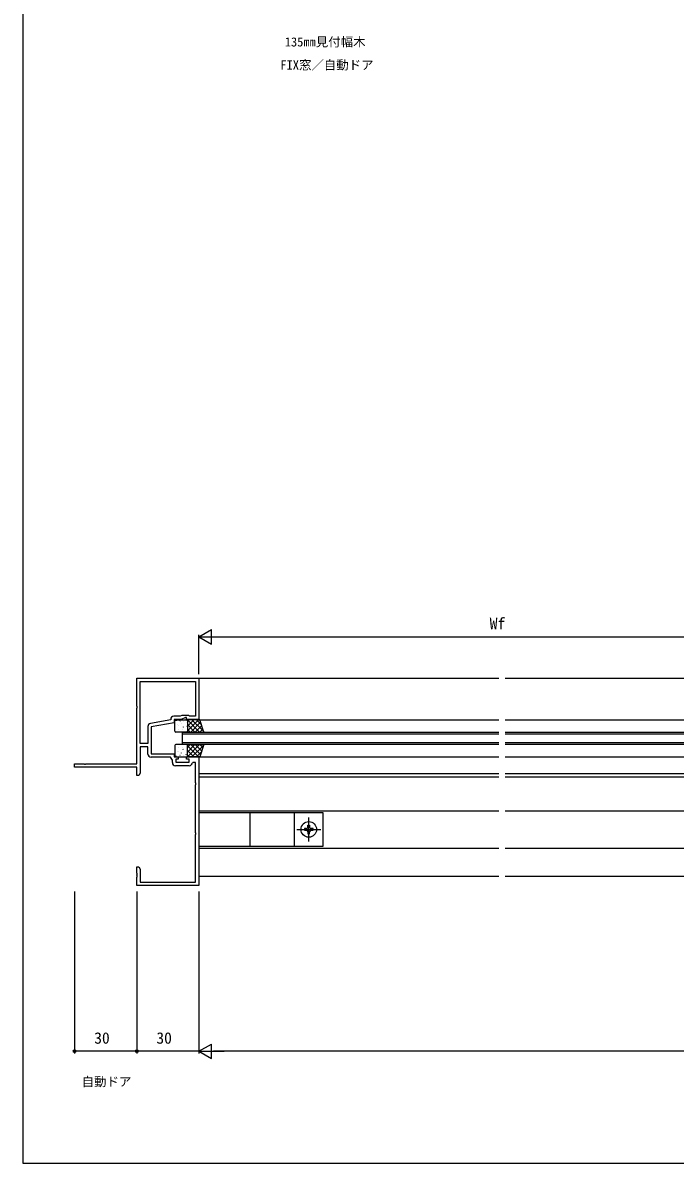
# Model space of a CAD drawing. Units: millimetres, scale not verified. Extents: x -437 to 438, y -681 to 679.
# Drawn here: x -437 to -122, y -681 to -131 of the extents above; entities that cross this region are included whole.
import ezdxf
from ezdxf.enums import TextEntityAlignment as Align

# ---------------------------------------------------------------- set-up
doc = ezdxf.new("R2010")
doc.units = ezdxf.units.MM
doc.header["$LTSCALE"] = 4
for name, color, linetype in [('0-1_USER1', 3, 'Continuous'), ('0-2_YKK_11', 7, 'Continuous'), ('0-3_YKK_12', 2, 'Continuous'), ('0-4_YKK_13', 4, 'Continuous'), ('0-6_YKK_D', 6, 'Continuous'), ('0-7_YKK_ZWAK', 7, 'Continuous')]:
    doc.layers.add(name, color=color, linetype=linetype)
doc.styles.add('ＭＳ ゴシック', font='')
doc.styles.get('ＭＳ ゴシック').set_extended_font_data('MS Gothic')

msp = doc.modelspace()

# ---------------------------------------------------------------- linework, layer by layer
at = {"layer": '0-2_YKK_11'}
msp.add_line((-356.37, -489.43), (-363.03, -489.43), dxfattribs=at)
for points in [[(-376.33, -483.83), (-376.33, -480.33), (-380.07, -480.33), (-380.07, -493.109), (-380.7, -494.2), (-381.7, -494.2), (-381.7, -490.2), (-411.7, -490.2), (-411.7, -488.57), (-407.158, -488.57), (-406.975, -488.69), (-406.425, -488.69), (-406.242, -488.57), (-381.7, -488.57), (-381.7, -461.658), (-381.58, -461.475), (-381.58, -460.925), (-381.7, -460.742), (-381.7, -447.2), (-351.7, -447.2), (-351.7, -467.2), (-357.7, -467.2), (-357.7, -466.2), (-358.2, -466.2), (-360.345, -467.2), (-363.7, -467.2), (-363.7, -468.7), (-374.7, -470.64), (-374.7, -483.7), (-363.7, -483.7), (-363.7, -485.2), (-361.7, -485.2), (-361.7, -486.2), (-362.9, -486.2), (-362.9, -487.8), (-356.5, -487.8), (-356.5, -486.2), (-357.7, -486.2), (-357.7, -485.2), (-351.7, -485.2)], [(-380.07, -478.7), (-380.07, -448.83), (-353.33, -448.83), (-353.33, -465.57), (-356.33, -465.57), (-356.7, -465.2), (-359.912, -465.2), (-360.706, -465.57), (-363.83, -465.57)], [(-365.33, -467.07), (-365.33, -467.332), (-375.09, -469.053)], [(-376.33, -470.531), (-376.33, -478.7), (-380.07, -478.7)], [(-351.7, -485.2), (-351.7, -547.2), (-381.7, -547.2), (-381.7, -543.158), (-381.58, -542.975), (-381.58, -542.425), (-381.7, -542.242), (-381.7, -542.158), (-381.58, -541.975), (-381.58, -541.425), (-381.7, -541.242), (-381.7, -538.2), (-380.7, -538.2), (-380.07, -539.291), (-380.07, -545.57), (-353.33, -545.57), (-353.33, -522.658), (-353.21, -522.475), (-353.21, -521.925), (-353.33, -521.742), (-353.33, -498.658), (-353.21, -498.475), (-353.21, -497.925), (-353.33, -497.742), (-353.33, -487.9), (-354.59, -487.9), (-354.887, -488.155)], [(-364.53, -487.93), (-364.53, -486.715), (-365.5, -485.33), (-374.83, -485.33)]]:
    msp.add_lwpolyline(points, dxfattribs=at)
for centre, start, end in [((-363.83, -467.07), 90.00001, 179.99999), ((-374.83, -470.531), 100.00001, 179.99999), ((-374.83, -483.83), 180.00001, 269.99999), ((-363.03, -487.93), 180.00001, 269.99999), ((-356.37, -487.93), 270, 351.37307)]:
    msp.add_arc(centre, 1.5, start, end, dxfattribs=at)
at = {"layer": '0-3_YKK_12'}
for p, q in [((-351.7, -447.224), (-206.95, -447.224)), ((-203.95, -447.224), (-59.2, -447.224)), ((-351.7, -467.224), (-206.95, -467.224)), ((-203.95, -467.224), (-59.2, -467.224)), ((-359.7, -479.224), (-359.7, -473.224)), ((-359.7, -473.224), (-206.95, -473.224)), ((-206.95, -474.224), (-359.7, -474.224)), ((-359.7, -478.224), (-206.95, -478.224)), ((-203.95, -473.224), (-51.2, -473.224)), ((-51.2, -474.224), (-203.95, -474.224)), ((-203.95, -478.224), (-51.2, -478.224)), ((-206.95, -479.224), (-359.7, -479.224)), ((-51.2, -479.224), (-203.95, -479.224)), ((-351.7, -485.224), (-206.95, -485.224)), ((-203.95, -485.224), (-59.2, -485.224)), ((-351.7, -493.224), (-206.95, -493.224)), ((-351.7, -494.724), (-206.95, -494.724)), ((-203.95, -493.224), (-59.2, -493.224)), ((-203.95, -494.724), (165.55, -494.724)), ((-351.7, -511.224), (-206.95, -511.224)), ((-203.95, -511.224), (-59.199, -511.224)), ((-351.7, -529.224), (-206.95, -529.224)), ((-203.95, -529.224), (-64.699, -529.224)), ((-351.7, -542.724), (-206.95, -542.724)), ((-203.95, -542.724), (165.55, -542.724))]:
    msp.add_line(p, q, dxfattribs=at)
at = {"layer": '0-4_YKK_13'}
for p, q in [((-362.775, -467.224), (-357.775, -467.224)), ((-351.941, -467.224), (-357.275, -472.558)), ((-354.186, -467.224), (-357.275, -470.313)), ((-356.431, -467.224), (-357.275, -468.068)), ((-351.373, -473.224), (-357.275, -467.322)), ((-349.348, -473.004), (-355.128, -467.224)), ((-350.471, -469.636), (-352.883, -467.224)), ((-363.275, -472.724), (-363.275, -467.724)), ((-362.711, -467.668), (-362.735, -467.712)), ((-361.977, -469.693), (-362.001, -469.737)), ((-361.545, -471.77), (-361.569, -471.813)), ((-361.557, -470.007), (-361.565, -470.014)), ((-360.767, -467.86), (-360.855, -467.907)), ((-360.087, -469.102), (-360.111, -469.146)), ((-359.537, -471.793), (-359.545, -471.8)), ((-359.353, -471.127), (-359.377, -471.17)), ((-359.352, -468.032), (-359.36, -468.039)), ((-359.242, -470.75), (-359.33, -470.796)), ((-357.896, -468.459), (-357.92, -468.503)), ((-357.463, -470.535), (-357.487, -470.579)), ((-357.37, -469.851), (-357.377, -469.858)), ((-357.275, -467.724), (-357.275, -472.724)), ((-353.618, -473.224), (-357.275, -469.567)), ((-355.863, -473.224), (-357.275, -471.812)), ((-350.88, -468.409), (-355.696, -473.224)), ((-350.319, -470.093), (-353.451, -473.224)), ((-349.758, -471.776), (-351.205, -473.224)), ((-357.775, -473.224), (-362.775, -473.224)), ((-358.921, -473.203), (-358.932, -473.224)), ((-363.275, -479.724), (-363.275, -484.724)), ((-357.775, -479.224), (-362.775, -479.224)), ((-361.977, -482.755), (-362.001, -482.711)), ((-361.545, -480.679), (-361.569, -480.635)), ((-361.557, -482.441), (-361.565, -482.435)), ((-360.087, -483.347), (-360.111, -483.303)), ((-359.537, -480.655), (-359.545, -480.649)), ((-359.353, -481.322), (-359.377, -481.278)), ((-359.242, -481.699), (-359.33, -481.652)), ((-358.921, -479.245), (-358.932, -479.224)), ((-357.896, -483.99), (-357.92, -483.946)), ((-357.463, -481.913), (-357.487, -481.869)), ((-357.37, -482.597), (-357.377, -482.59)), ((-351.373, -479.224), (-357.275, -485.126)), ((-353.618, -479.224), (-357.275, -482.881)), ((-355.863, -479.224), (-357.275, -480.636)), ((-357.275, -484.724), (-357.275, -479.724)), ((-351.941, -485.224), (-357.275, -479.89)), ((-354.186, -485.224), (-357.275, -482.135)), ((-350.88, -484.04), (-355.696, -479.224)), ((-349.348, -479.444), (-355.128, -485.224)), ((-350.319, -482.356), (-353.451, -479.224)), ((-350.471, -482.812), (-352.883, -485.224)), ((-349.758, -480.672), (-351.205, -479.224)), ((-362.775, -485.224), (-357.775, -485.224)), ((-362.711, -484.78), (-362.735, -484.736)), ((-360.767, -484.588), (-360.855, -484.541)), ((-359.352, -484.416), (-359.36, -484.41)), ((-356.431, -485.224), (-357.275, -484.38)), ((-327.2, -512.18), (-327.2, -528.18)), ((-305.7, -512.18), (-305.7, -528.18)), ((-298.7, -525.93), (-298.7, -514.43)), ((-304.45, -520.18), (-292.95, -520.18)), ((-299.11, -518.13), (-299.11, -518.95)), ((-298.29, -518.95), (-298.29, -518.13)), ((-297.47, -520.59), (-296.65, -520.59))]:
    msp.add_line(p, q, dxfattribs=at)
for points in [[(-349.275, -473.224), (-351.275, -467.224), (-357.275, -467.224), (-357.275, -473.224)], [(-349.275, -479.224), (-351.275, -485.224), (-357.275, -485.224), (-357.275, -479.224)], [(-351.7, -528.18), (-291.7, -528.18), (-291.7, -512.18), (-351.7, -512.18)]]:
    msp.add_lwpolyline(points, close=True, dxfattribs=at)
for points in [[(-299.93, -519.77), (-300.75, -519.77), (-300.75, -520.59), (-299.93, -520.59)], [(-299.11, -518.95), (-299.11, -518.13), (-298.29, -518.13), (-298.29, -518.95)], [(-299.11, -521.41), (-299.11, -522.23), (-298.29, -522.23), (-298.29, -521.41)], [(-296.65, -520.59), (-296.65, -519.77), (-297.47, -519.77)]]:
    msp.add_lwpolyline(points, dxfattribs=at)
msp.add_circle((-298.7, -520.18), 3.75, dxfattribs=at)
for centre, radius, start, end in [((-362.775, -467.724), 0.5, 90, 180), ((-357.775, -467.724), 0.5, 0, 90), ((-362.775, -472.724), 0.5, 180, 270), ((-357.775, -472.724), 0.5, 270, 0), ((-362.775, -479.724), 0.5, 90, 180), ((-357.775, -479.724), 0.5, 0, 90), ((-362.775, -484.724), 0.5, 180, 270), ((-357.775, -484.724), 0.5, 270, 0), ((-299.93, -518.95), 0.82, 270, 0), ((-299.93, -521.41), 0.82, 0, 90), ((-297.47, -518.95), 0.82, 180, 270), ((-297.47, -521.41), 0.82, 90, 180)]:
    msp.add_arc(centre, radius, start, end, dxfattribs=at)
at = {"layer": '0-6_YKK_D'}
for p, q in [((-351.7, -427.224), (-345.638, -423.724)), ((-351.7, -445.224), (-351.7, -426.224)), ((-351.7, -427.224), (-345.638, -430.724)), ((-351.7, -427.224), (-339.576, -427.224)), ((-345.638, -430.724), (-345.638, -423.724)), ((-344.7, -427.224), (-66.2, -427.224)), ((-411.7, -550.2), (-411.7, -628.2)), ((-381.7, -550.2), (-381.7, -628.2)), ((-381.7, -550.2), (-381.7, -628.2)), ((-351.7, -550.2), (-351.7, -628.2)), ((-351.7, -550.2), (-351.7, -628.201)), ((-381.7, -627.2), (-411.7, -627.2)), ((-351.7, -627.2), (-381.7, -627.2)), ((-351.7, -627.201), (-345.638, -623.701)), ((-351.7, -627.201), (-345.638, -630.701)), ((-351.7, -627.201), (-339.576, -627.201)), ((-345.638, -630.701), (-345.638, -623.701)), ((326.3, -627.2), (-344.7, -627.201))]:
    msp.add_line(p, q, dxfattribs=at)
for centre in [(-411.7, -627.2), (-381.7, -627.2), (-381.7, -627.2)]:
    msp.add_circle(centre, 0.637, dxfattribs=at)
at = {"layer": '0-7_YKK_ZWAK'}
msp.add_line((-436.7, 643.8), (-436.7, -681.2), dxfattribs=at)
msp.add_lwpolyline([(-436.7, -681.2), (438.3, -681.2), (438.3, 643.8)], dxfattribs=at)

# ---------------------------------------------------------------- texts
at = {"layer": '0-1_USER1', "style": 'ＭＳ ゴシック'}
for s, p in [('135㎜見付幅木', (-310.285, -143.757)), ('FIX窓／自動ドア', (-312.416, -154.882)), ('自動ドア', (-408.302, -645.382))]:
    msp.add_text(s, height=4.399, dxfattribs=at).set_placement(p, align=Align.BOTTOM_LEFT)
at = {"layer": '0-6_YKK_D', "style": 'ＭＳ ゴシック'}
for s, p in [('Wf', (-211.395, -425.224)), ('30', (-402.24, -625.2)), ('30', (-372.24, -625.2))]:
    msp.add_text(s, height=5.499, dxfattribs=at).set_placement(p, align=Align.BOTTOM_LEFT)

doc.saveas('drawing.dxf')
